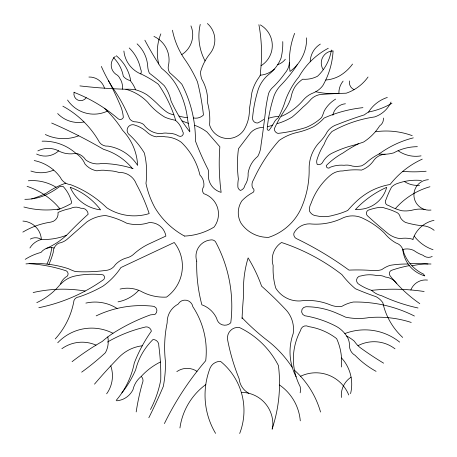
<?xml version="1.0" encoding="UTF-8"?>
<svg xmlns="http://www.w3.org/2000/svg" width="457" height="457" viewBox="0 0 457 457"><rect width="100%" height="100%" fill="white"/><g stroke="black" fill="none" stroke-linecap="round" stroke-linejoin="round"><path stroke-width="0.69" d="M181.983 120.899L188.741 123.504M96.181 315.873A104.921 104.921 0 0 1 151.753 306.093A4.604 4.604 0 0 1 154.963 314.445L150.553 314.85A191.974 191.974 0 0 0 116.415 331.148A92.034 92.034 0 0 0 102.282 341.425A257.542 257.542 0 0 0 72.08 361.676M107.349 111.142A31.653 31.653 0 0 1 67.556 100.032M86.23 97.701A6.741 6.741 0 0 1 74.12 92.194M194.539 125.252A47.288 47.288 0 0 1 206.998 131.993L219.851 146.766A220.251 220.251 0 0 0 221.131 192.38A17.355 17.355 0 0 1 208.586 172.74A7.906 7.906 0 0 0 207.415 168.222A281.78 281.78 0 0 1 195.436 140.985A121.328 121.328 0 0 0 181.857 84.242A157.654 157.654 0 0 0 169.724 72.714A9.151 9.151 0 0 1 168.365 65.894A25.803 25.803 0 0 0 153.946 36.417M262.975 127.492A16.252 16.252 0 0 0 250.687 132.633L238.48 148.696A117.609 117.609 0 0 0 238.383 179.018A35.829 35.829 0 0 0 237.897 187.273A5.255 5.255 0 0 0 240.405 190.455A6.421 6.421 0 0 0 244.906 185.314A19.44 19.44 0 0 0 248.117 173.106A26.62 26.62 0 0 1 257.754 156.403A25.963 25.963 0 0 0 260.964 145.48A1194.592 1194.592 0 0 0 265.448 111.759L265.631 109.777A150.919 150.919 0 0 1 268.63 93.377A16.532 16.532 0 0 1 273.754 86.482A102.836 102.836 0 0 0 285.071 73.046A17.246 17.246 0 0 0 289.378 62.346M263.706 119.454A53.886 53.886 0 0 1 257.754 122.996A4.77 4.77 0 0 1 252.612 117.215A135.323 135.323 0 0 1 258.394 88.949A33.824 33.824 0 0 1 269.207 74.085A39.034 39.034 0 0 0 281.038 58.17A61.678 61.678 0 0 0 282.763 41.604M133.118 168.61A108.252 108.252 0 0 0 101.637 163.469A19.297 19.297 0 0 1 85.653 159.836A14.156 14.156 0 0 0 75.851 153.306A48.573 48.573 0 0 0 42.084 141.179M132.479 168.61A59.073 59.073 0 0 0 103.568 149.336A487.905 487.905 0 0 0 51.67 123.042M104.35 108.235A111.137 111.137 0 0 1 122.596 130.319A54.172 54.172 0 0 1 137.614 165.4A43.135 43.135 0 0 0 108.063 146.126A9.448 9.448 0 0 1 98.329 140.305A92.811 92.811 0 0 0 62.849 106.184M242.056 318.763A461.142 461.142 0 0 1 243.621 295.171A107.584 107.584 0 0 1 248.117 257.908A149.542 149.542 0 0 1 261.61 286.179A362.532 362.532 0 0 1 286.665 310.589A28.82 28.82 0 0 1 293.194 333.599A54.149 54.149 0 0 0 296.125 376.854M46.111 248.517A70.578 70.578 0 0 0 70.161 231.568A363.252 363.252 0 0 1 88.15 214.224A6.289 6.289 0 0 0 80.929 208.278A11.739 11.739 0 0 0 70.298 208.569A53.475 53.475 0 0 0 58.039 212.448A8.546 8.546 0 0 1 50.938 222.091A76.405 76.405 0 0 0 22.85 232.11M79.901 85.899A532.976 532.976 0 0 0 125.886 89.258A48.413 48.413 0 0 1 147.685 102.237A63.203 63.203 0 0 0 165.114 117.3A50.07 50.07 0 0 0 175.448 120.254M193.42 117.963A11.117 11.117 0 0 0 203.456 115.038A243.512 243.512 0 0 0 197.458 81.843A134.518 134.518 0 0 0 183.874 58.05A77.519 77.519 0 0 1 172.443 30.219M187.359 117.723A45.734 45.734 0 0 1 178.944 116.049M189.861 131.039A144.246 144.246 0 0 1 187.062 115.438A89.201 89.201 0 0 0 175.859 84.242A61.347 61.347 0 0 0 161.538 68.282A329.297 329.297 0 0 1 144.869 40.199M189.861 131.839A149.176 149.176 0 0 1 171.061 101.043A41.741 41.741 0 0 0 164.269 85.682A167.805 167.805 0 0 0 149.428 73.229A18.777 18.777 0 0 1 147.72 66.402A33.492 33.492 0 0 0 137.094 43.855M140.762 73.84A109.44 109.44 0 0 1 158.311 84.219A130.194 130.194 0 0 1 175.745 120.551A20.942 20.942 0 0 1 182.537 131.262A3.09 3.09 0 0 1 178.653 135.986A19.645 19.645 0 0 0 167.702 133.25A14.098 14.098 0 0 0 161.172 133.667A21.268 21.268 0 0 1 151.238 131.222A24.421 24.421 0 0 1 145.006 126.298A7.112 7.112 0 0 0 141.773 123.373A20.639 20.639 0 0 0 134.232 121.762A7.683 7.683 0 0 1 129.634 118.78A156.043 156.043 0 0 0 113.376 88.767A155.871 155.871 0 0 1 101.345 66.442M418.018 307.989A172.729 172.729 0 0 1 381.692 295.753A22.147 22.147 0 0 1 371.592 290.332A49.15 49.15 0 0 1 357.974 283.608A4.439 4.439 0 0 1 361.184 275.897A31.716 31.716 0 0 1 377.099 275.657A13.67 13.67 0 0 1 385.354 277.033A15.435 15.435 0 0 1 396.825 283.671M116.175 400.412A82.06 82.06 0 0 0 134.272 363.081A146.708 146.708 0 0 1 151.387 331.136A5.153 5.153 0 0 0 144.161 327.332A138.557 138.557 0 0 0 107.424 342.07M121.87 392.917A101.328 101.328 0 0 0 135.689 369.696A63.791 63.791 0 0 1 153.032 339.5A5.815 5.815 0 0 1 158.819 345.926A220.908 220.908 0 0 1 160.744 379.973A105.116 105.116 0 0 1 150.467 409.523M148.833 417.732A523.962 523.962 0 0 0 163.315 386.399A120.956 120.956 0 0 0 165.457 361.561A121.225 121.225 0 0 1 167.171 322.796A20.337 20.337 0 0 1 178.087 304.168A7.958 7.958 0 0 1 192.865 306.733A80.815 80.815 0 0 1 205.713 360.699A296.153 296.153 0 0 0 164.417 423.553M116.775 400.806A20.034 20.034 0 0 0 132.993 389.655A23.593 23.593 0 0 1 141.242 376.425A64.46 64.46 0 0 1 160.384 362.018M141.242 376.425A5.69 5.69 0 0 1 142.39 383.137A236.715 236.715 0 0 0 136.18 411.911M55.228 338.945A76.165 76.165 0 0 0 74.005 300.42A5.832 5.832 0 0 1 78.89 296.93A133.21 133.21 0 0 0 102.922 286.179A70.041 70.041 0 0 0 120.911 267.545L174.237 242.49A38.211 38.211 0 0 1 166.525 297.096A47.717 47.717 0 0 1 140.699 291.143A31.219 31.219 0 0 0 120.088 289.081M38.839 307.71A170.398 170.398 0 0 0 103.779 279.484A3.148 3.148 0 0 0 103.082 274.834A87.093 87.093 0 0 0 75.171 275.994A26.38 26.38 0 0 0 60.752 284.14M33.161 292.537A133.575 133.575 0 0 1 85.145 291.035M57.731 342.761A46.62 46.62 0 0 1 112.976 333.284M29.117 263.666A145.823 145.823 0 0 1 66.334 270.881A3.416 3.416 0 0 1 65.637 277.159A16.126 16.126 0 0 0 60.284 284.368A66.539 66.539 0 0 1 36.789 302.637M25.952 263.906A106.452 106.452 0 0 1 68.401 268.705A74.628 74.628 0 0 0 75.405 271.578A161.789 161.789 0 0 0 107.504 270.178A11.985 11.985 0 0 0 115.41 264.597A24.912 24.912 0 0 1 127.737 257.622A16.618 16.618 0 0 0 133.118 254.698A62.649 62.649 0 0 1 147.897 244.421L165.885 236.069A16.064 16.064 0 0 0 149.182 222.576A38.919 38.919 0 0 1 126.698 223.216A81.083 81.083 0 0 0 105.493 215.51A36.292 36.292 0 0 0 86.864 221.931L66.922 239.462A17.686 17.686 0 0 1 58.776 243.164A10.048 10.048 0 0 0 53.223 252.418A78.838 78.838 0 0 1 48.785 264.632M54.115 248.014A12.419 12.419 0 0 0 41.01 252.418A56.474 56.474 0 0 0 25.192 259.336M51.801 247.608A57.451 57.451 0 0 1 46.951 264.1M66.465 235.275A62.729 62.729 0 0 1 41.381 239.462A10.751 10.751 0 0 0 30.276 239.097M22.93 221.079A19.645 19.645 0 0 1 41.381 239.462A18.914 18.914 0 0 0 29.905 247.98M34.218 160.561A42.312 42.312 0 0 1 60.255 177.282A12.699 12.699 0 0 0 70.624 184.685A103.625 103.625 0 0 1 106.778 207.798A50.618 50.618 0 0 0 149.182 213.579A182.554 182.554 0 0 0 136.329 184.028A17.595 17.595 0 0 0 118.986 172.466A36.737 36.737 0 0 0 107.806 170.701A27.243 27.243 0 0 0 96.895 170.827A19.811 19.811 0 0 1 85.059 164.137A24.084 24.084 0 0 0 75.851 153.306A25.546 25.546 0 0 1 60.147 151.678A23.01 23.01 0 0 0 37.845 150.919M53.652 170.067A31.099 31.099 0 0 1 30.887 171.038M24.838 199.315A50.356 50.356 0 0 0 44.712 195.419A75.879 75.879 0 0 0 59.147 186.907A5.667 5.667 0 0 1 63.22 186.536A34.755 34.755 0 0 1 71.361 201.343A1.857 1.857 0 0 1 70.309 204.073A89.178 89.178 0 0 1 57.228 209.889M65.751 183.2A75.811 75.811 0 0 0 46.391 193.105A89.126 89.126 0 0 1 31.59 198.921M28.328 180.789A45.169 45.169 0 0 1 56.091 187.261M27.094 186.353A71.303 71.303 0 0 1 59.964 208.872A85.688 85.688 0 0 1 23.895 207.01M61.872 348.702A34.635 34.635 0 0 1 96.039 345.121M107.806 336.912A23.484 23.484 0 0 1 105.413 352.724A257.754 257.754 0 0 1 81.672 372.152M142.276 345.778A39.028 39.028 0 0 0 119.477 356.797A504.568 504.568 0 0 0 94.502 384.154M58.662 150.861A19.651 19.651 0 0 1 36.606 154.049M78.73 135.78A41.93 41.93 0 0 1 45.334 134.524M125.886 89.258A48.95 48.95 0 0 1 135.609 89.778A42.375 42.375 0 0 1 146.868 94.725A113.787 113.787 0 0 1 158.842 105.264A65.037 65.037 0 0 0 167.348 112.451A22.867 22.867 0 0 0 173.883 114.833M88.915 77.039A15.704 15.704 0 0 1 104.499 88.19M115.267 56.4A11.316 11.316 0 0 0 115.889 74.274A8.534 8.534 0 0 1 119.894 78.49A15.761 15.761 0 0 1 122.425 89.144M116.272 55.743A40.884 40.884 0 0 1 130.656 80.392M113.473 57.599A35.315 35.315 0 0 1 123.321 76.296A12.305 12.305 0 0 0 130.171 80.512A32.281 32.281 0 0 1 135.609 89.778M123.887 51.018A27.808 27.808 0 0 0 140.722 73.908A5.153 5.153 0 0 0 140.556 68.961A39.485 39.485 0 0 0 129.234 47.968M158.75 64.003A48.985 48.985 0 0 1 160.841 33.881M108.303 80.375A288.79 288.79 0 0 1 121.368 107.972A42.044 42.044 0 0 1 123.344 117.363A3.348 3.348 0 0 1 118.243 118.877A151.061 151.061 0 0 0 73.988 92.343M207.404 23.518A21.85 21.85 0 0 1 209.832 53.869A50.681 50.681 0 0 0 200.583 71.72A20.268 20.268 0 0 0 201.863 79.312A43.489 43.489 0 0 1 207.644 103.082A64.374 64.374 0 0 1 209.569 124.927A19.194 19.194 0 0 0 244.261 129.422A38.565 38.565 0 0 0 249.402 108.863A393.865 393.865 0 0 0 251.818 92.891A43.678 43.678 0 0 1 258.879 77.53A5.964 5.964 0 0 0 260.387 72.583A159.185 159.185 0 0 0 258.902 24.695M190.946 25.889A23.336 23.336 0 0 1 181.737 54.629M205.062 60.941A52.715 52.715 0 0 1 200.235 24.387M260.353 24.918A23.758 23.758 0 0 1 261.067 65.717M285.339 59.244A16.206 16.206 0 0 1 277.685 64.677M268.55 118.266A40.279 40.279 0 0 1 278.707 116.358M272.698 125.018A18.577 18.577 0 0 1 267.391 126.612M281.358 116.358A58.605 58.605 0 0 0 302.922 100.443A25.135 25.135 0 0 1 313.885 92.668A22.513 22.513 0 0 0 322.722 85.773A78.096 78.096 0 0 0 333.079 51.018M277.29 123.607A60.621 60.621 0 0 0 292.143 117.061A162.658 162.658 0 0 0 303.1 106.989A62.986 62.986 0 0 0 311.057 99.209A16.658 16.658 0 0 1 320.957 94.433A665.678 665.678 0 0 1 346.235 93.199A44.22 44.22 0 0 0 368.034 77.022M297.421 64.477A137.546 137.546 0 0 1 280.827 85.242A31.253 31.253 0 0 0 274.109 95.673A152.621 152.621 0 0 0 267.214 128.377A1.56 1.56 0 0 0 268.984 130.319A48.282 48.282 0 0 0 274.074 122.516A11.362 11.362 0 0 1 278.176 117.946A117.135 117.135 0 0 0 284.363 103.802A68.042 68.042 0 0 1 290.018 90.195A69.795 69.795 0 0 1 298.861 76.936A72.903 72.903 0 0 1 328.28 48.265M325.732 80.026A33.967 33.967 0 0 0 338.985 76.228A42.792 42.792 0 0 0 352.553 64.066M391.021 102.077A27.523 27.523 0 0 1 374.649 116.929A120.985 120.985 0 0 0 331.936 131.542A38.211 38.211 0 0 0 324.099 144.321A61.884 61.884 0 0 0 317.175 159.053A7.301 7.301 0 0 0 317.227 164.434A4.57 4.57 0 0 0 322.871 161.892A22.479 22.479 0 0 1 331.062 153.701A110.885 110.885 0 0 1 349.422 146.354A148.634 148.634 0 0 0 363.612 142.018A52.441 52.441 0 0 0 379.476 126.155M358.431 143.784A119.077 119.077 0 0 0 343.207 152.855A74.891 74.891 0 0 0 326.264 165.565A2.216 2.216 0 0 0 330.217 167.256A30.019 30.019 0 0 1 344.058 165.28A17.206 17.206 0 0 1 352.53 166.125A26.243 26.243 0 0 0 361.567 165.845A23.176 23.176 0 0 0 366.583 162.521A55.48 55.48 0 0 1 379.076 153.98A99.118 99.118 0 0 1 413.305 137.86M385.125 154.238A14.704 14.704 0 0 0 373.146 161.327A25.683 25.683 0 0 1 361.567 170.084A71.269 71.269 0 0 0 342.927 170.929A18.417 18.417 0 0 0 330.371 175.299A65.134 65.134 0 0 0 311.108 203.245A12.362 12.362 0 0 0 309.6 211.323A8.409 8.409 0 0 0 316.661 215.841A32.053 32.053 0 0 0 333.324 215.276A79.078 79.078 0 0 0 347.726 210.471A115.661 115.661 0 0 1 357.894 200.023A71.315 71.315 0 0 1 370.324 191.266A66.185 66.185 0 0 1 390.095 184.485A86.15 86.15 0 0 1 422.251 159.139M426.141 171.226A121.339 121.339 0 0 1 402.851 171.329M417.361 146.686A48.819 48.819 0 0 0 393.763 152.855A36.794 36.794 0 0 1 379.076 153.98M421.057 155.866A30.945 30.945 0 0 1 398.093 150.719M306.613 37.851A40.37 40.37 0 0 1 290.018 71.452A77.707 77.707 0 0 1 294.628 33.361M331.371 50.019A45.294 45.294 0 0 1 317.495 76.25A27.403 27.403 0 0 1 302.654 79.221A31.305 31.305 0 0 0 295.193 86.476A30.048 30.048 0 0 0 290.96 97.775A45.146 45.146 0 0 1 284.745 110.2A125.389 125.389 0 0 0 274.291 128.845A4.787 4.787 0 0 0 278.016 133.387A150.039 150.039 0 0 0 305.767 127.554A50.424 50.424 0 0 0 321.631 117.523A60.455 60.455 0 0 0 324.196 110.988A32.076 32.076 0 0 1 335.627 99.095M323.265 69.727A12.128 12.128 0 0 1 332.902 50.91M310.212 61.781A21.233 21.233 0 0 1 320.34 44.089M274.451 69.024A24.29 24.29 0 0 1 260.199 75.222M337.483 93.519A77.473 77.473 0 0 1 315.787 91.731M338.905 93.457A18.04 18.04 0 0 1 343.121 81.095M354.049 89.675A8.346 8.346 0 0 1 349.371 80.94M362.938 107.658A129.091 129.091 0 0 0 324.196 117.986A48.014 48.014 0 0 1 313.702 126.618A71.429 71.429 0 0 1 297.141 132.45A51.972 51.972 0 0 0 279.107 140.482A156.191 156.191 0 0 0 253.504 179.824A8.786 8.786 0 0 0 252.567 187.941A2.731 2.731 0 0 1 253.195 192.311A43.826 43.826 0 0 0 241.953 200.743A21.199 21.199 0 0 0 241.05 223.216A32.441 32.441 0 0 0 268.676 237.349A54.32 54.32 0 0 0 300.797 209.083A93.268 93.268 0 0 0 309.149 169.25A37.714 37.714 0 0 1 320.037 141.704A41.57 41.57 0 0 0 327.309 131.673A18.708 18.708 0 0 1 337.26 124.521A385.794 385.794 0 0 1 364.366 114.861A25.398 25.398 0 0 1 368.536 112.091A34.732 34.732 0 0 1 387.319 97.444M332.845 115.284A14.087 14.087 0 0 1 345.423 103.756M375.311 131.782A76.005 76.005 0 0 1 412.208 135.649M391.935 103.265A75.399 75.399 0 0 1 368.565 112.045M383.343 118.06A7.935 7.935 0 0 1 379.767 125.749M413.122 239.337A28.305 28.305 0 0 0 400.086 238.611A24.381 24.381 0 0 1 386.868 232.636A520.529 520.529 0 0 1 367.651 215.972A3.502 3.502 0 0 1 368.216 210.186A60.381 60.381 0 0 1 378.722 207.467A11.019 11.019 0 0 1 385.125 208.226A56.759 56.759 0 0 1 395.448 211.894A6.701 6.701 0 0 1 400.263 217.401A13.013 13.013 0 0 0 405.536 222.445A93.177 93.177 0 0 0 421.131 225.655A20.536 20.536 0 0 1 434.15 230.311M432.196 256.48A8.243 8.243 0 0 1 422.965 255.246A34.532 34.532 0 0 1 413.791 250.425A16.001 16.001 0 0 0 402.8 249.476A10.22 10.22 0 0 0 395.922 242.958A39.508 39.508 0 0 1 384.514 233.179A77.022 77.022 0 0 0 363.755 218.72A23.604 23.604 0 0 0 341.27 218.72A61.347 61.347 0 0 1 309.789 223.861A17.623 17.623 0 0 0 293.937 233.047A4.844 4.844 0 0 0 296.245 238.514A338.74 338.74 0 0 1 348.977 270.116A195.042 195.042 0 0 1 371.604 270.464A25.975 25.975 0 0 0 381.686 269.693A29.225 29.225 0 0 1 390.169 265.334A95.136 95.136 0 0 1 408.141 264.049M395.351 208.666A72.309 72.309 0 0 1 429.957 186.736M425.033 209.603A26.809 26.809 0 0 0 413.562 209.832A30.556 30.556 0 0 1 401.869 210.746A54.686 54.686 0 0 1 388.564 205.473A3.713 3.713 0 0 1 386.045 199.509A97.432 97.432 0 0 1 391.546 187.124A15.27 15.27 0 0 1 398.196 183.223A55.051 55.051 0 0 1 421.36 180.469M430.997 210.06A15.247 15.247 0 0 1 413.968 196.23A15.247 15.247 0 0 1 428.38 179.698M412.917 239.279A28.305 28.305 0 0 1 434.013 220.331M433.025 249.705A39.268 39.268 0 0 1 414.191 236.052M419.526 185.291A23.427 23.427 0 0 1 404.365 181.492M409.312 265.62A130.131 130.131 0 0 0 391.318 270.384A3.547 3.547 0 0 0 390.169 275.885A137.774 137.774 0 0 0 419.789 303.648M371.592 290.332A208.963 208.963 0 0 1 424.142 291.515M402.697 337.437A66.168 66.168 0 0 1 382.835 302.717A19.297 19.297 0 0 0 376.18 296.753A305.287 305.287 0 0 1 355.403 288.744A93.874 93.874 0 0 1 341.91 274.611A201.92 201.92 0 0 0 281.523 242.49A20.348 20.348 0 0 0 273.172 265.62A68.327 68.327 0 0 0 275.742 288.104A27.072 27.072 0 0 0 300.152 300.952A58.93 58.93 0 0 1 330.44 304.939A21.433 21.433 0 0 0 341.779 306.384A37.685 37.685 0 0 1 353.25 302.031A130.165 130.165 0 0 1 414.425 316.033M410.083 263.678A98.192 98.192 0 0 1 427.992 263.963M411.963 265.814A74.268 74.268 0 0 1 431.002 264.009M411.243 322.459A106.595 106.595 0 0 0 368.845 317.626A62.363 62.363 0 0 1 345.566 317.158A121.242 121.242 0 0 0 338.06 313.799A76.536 76.536 0 0 0 305.939 306.733A4.644 4.644 0 0 0 304.653 315.73A104.796 104.796 0 0 1 336.775 326.652A28.882 28.882 0 0 1 348.034 338.448A17.52 17.52 0 0 1 349.479 346.366A11.042 11.042 0 0 0 355.129 355.363A88.184 88.184 0 0 0 376.082 371.352M344.864 333.57A55.623 55.623 0 0 1 399.669 342.122M346.629 336.021A43.729 43.729 0 0 1 354.312 341.179A27.671 27.671 0 0 0 360.31 347.726A334.01 334.01 0 0 0 383.606 363.166M357.997 345.681A34.458 34.458 0 0 1 395.008 348.828M84.031 121.968A28.74 28.74 0 0 1 57.668 113.553M410.849 289.961A15.738 15.738 0 0 1 427.489 280.078M341.419 366.982A56.251 56.251 0 0 0 336.649 338.643A61.369 61.369 0 0 0 308.675 326.612A5.37 5.37 0 0 0 300.546 330.514A59.936 59.936 0 0 0 300.106 386.508A15.07 15.07 0 0 1 300.152 392.82M341.516 357.934A38.954 38.954 0 0 1 350.57 393.637M341.419 397.481A21.53 21.53 0 0 1 351.079 377.174M138.711 290.298A37.148 37.148 0 0 1 118.026 301.86M85.882 303.094A41.141 41.141 0 0 1 117.106 308.464M110.777 365.874A30.676 30.676 0 0 1 106.647 393.814M239.679 433.482A63.323 63.323 0 0 0 220.491 361.344A11.065 11.065 0 0 0 210.214 367.765A74.748 74.748 0 0 0 215.584 433.379M179.938 427.975A64.785 64.785 0 0 1 205.781 384.571M176.808 371.621A17.88 17.88 0 0 1 197.013 371.347M241.302 392.363A31.647 31.647 0 0 1 272.458 429.032M292.04 367.177A109.931 109.931 0 0 0 266.105 339.5A225.472 225.472 0 0 1 242.101 317.764M294.457 370.221A89.104 89.104 0 0 1 320.551 412.031M272.052 429.117A144.155 144.155 0 0 0 278.439 365.594A85.042 85.042 0 0 0 239.285 327.446A10.608 10.608 0 0 0 227.557 339.5A204.719 204.719 0 0 0 239.12 378.687A18.634 18.634 0 0 0 248.802 393.283M279.518 384.994A48.568 48.568 0 0 1 300.283 420.846M300.557 376.271A35.463 35.463 0 0 1 348.748 394.962M184.514 236.069A61.918 61.918 0 0 0 214.065 227.072A21.462 21.462 0 0 0 203.788 193.665A5.427 5.427 0 0 1 203.788 186.599A13.344 13.344 0 0 0 199.932 175.037A66.396 66.396 0 0 0 181.303 142.27A28.757 28.757 0 0 0 165.388 136.826A23.09 23.09 0 0 0 156.328 136.826A17 17 0 0 1 147.063 132.193A30.219 30.219 0 0 0 135.278 125.275A5.633 5.633 0 0 0 127.869 127.497A5.633 5.633 0 0 0 129.668 135.021A83.631 83.631 0 0 1 144.361 153.032A84.482 84.482 0 0 1 145.966 183.388A89.201 89.201 0 0 0 154.963 207.798A78.05 78.05 0 0 0 184.514 236.069M196.721 261.124A154.243 154.243 0 0 0 201.863 304.808A25.878 25.878 0 0 1 216.635 318.301A8.357 8.357 0 0 0 230.768 322.796A135.375 135.375 0 0 0 215.441 241.65A4.998 4.998 0 0 0 210.854 239.919A16.343 16.343 0 0 0 196.721 261.124M70.252 187.279A37.628 37.628 0 0 0 100.603 209.854A67.59 67.59 0 0 0 70.252 187.279M355.637 209.346A29.762 29.762 0 0 0 386.702 187.313A96.724 96.724 0 0 0 355.637 209.346M402.8 249.476A30.345 30.345 0 0 0 424.804 275.885A1.542 1.542 0 0 1 423.885 274.28A38.057 38.057 0 0 1 402.8 249.476"/></g></svg>
